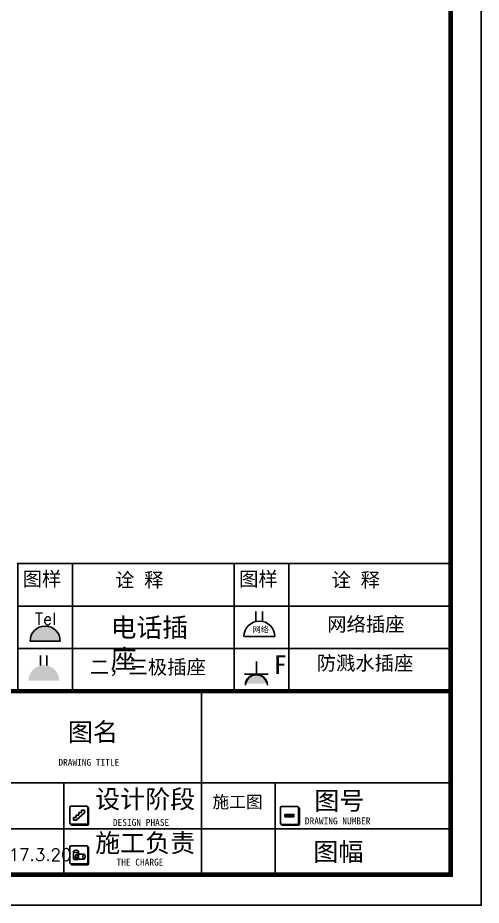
# Model space of a CAD drawing. Header units: millimetres. Extents: x 333665 to 510740, y -473522 to -395501.
# Drawn here: x 484548 to 488472, y -410869 to -403362 of the extents above; entities that cross this region are included whole.
import ezdxf

# ---------------------------------------------------------------- set-up
doc = ezdxf.new("R2010")
doc.units = ezdxf.units.MM
doc.linetypes.add('ACAD_ISO03W100', pattern=[30, 12, -18])
for name, color, linetype in [('0-01图框模板说明', 2, 'Continuous'), ('0-02图框细线', 136, 'Continuous'), ('DIM', 4, 'Continuous'), ('中粗', 143, 'Continuous')]:
    doc.layers.add(name, color=color, linetype=linetype)
doc.styles.get("Standard").update_dxf_attribs({"font": 'txt', "bigfont": 'gbcbig.shx'})
doc.styles.add('宋', font='')
doc.styles.add('宋体', font='')
doc.styles.get('宋').set_extended_font_data('NSimSun')
doc.styles.get('宋体').set_extended_font_data('NSimSun')

# ---------------------------------------------------------------- blocks, each defined once
blk = doc.blocks.new('sd')
blk.add_hatch(color=5).paths.add_polyline_path([(147859.1891458611, -28007.03742452055, 1), (147603.2640025387, -28007.03742452055)])
at = {"color": 5}
blk.add_text('Tel', height=100, dxfattribs=at).set_placement((147644.6367236913, -27867.53294371263))
blk = doc.blocks.new('TGBT')
at = {"color": 5}
blk.add_line((126032.2365369724, -20922.76812364254), (125776.3113936509, -20922.76812364254), dxfattribs=at)
blk.add_arc((125904.2739653119, -20922.76812364254), 127.9625716612208, 0, 180, dxfattribs=at)
blk.add_blockref('sd', (-21826.95260888781, 7084.269300878055))
blk = doc.blocks.new('TGB')
blk.add_hatch(color=5).paths.add_polyline_path([(125763.3697185002, -21256.56192423682), (126024.115038519, -21256.56192423682, 1)])
at = {"color": 5}
for p, q in [((125864.7747794657, -21129.44816147489), (125864.7747794699, -21044.83285749726)), ((125919.6402655321, -21128.78739654971), (125919.6402655339, -21044.83285749959))]:
    blk.add_line(p, q, dxfattribs=at)
blk = doc.blocks.new('NTBT')
at = {"color": 5}
for p, q in [((127688.4449898901, -20756.08268023654), (127688.4449898938, -20671.46737625845)), ((127743.310475955, -20755.42191531113), (127743.3104759587, -20671.46737626101)), ((127847.785248942, -20883.19644299847), (127590.9948928722, -20883.19644299847))]:
    blk.add_line(p, q, dxfattribs=at)
blk.add_arc((127717.4125889337, -20883.19644299847), 130.3726600093093, 0, 180, dxfattribs=at)
at = {"color": 5, "insert": (127659.5195702391, -20797.77865443145), "char_height": 50, "width": 210.8213867695186, "attachment_point": 1, "style": '宋'}
blk.add_mtext('网络', dxfattribs=at)
blk = doc.blocks.new('5Y65UY 76U')
h = blk.add_hatch(color=5)
edge = h.paths.add_edge_path()
edge.add_arc((2480520.790132919, -276271.8239765056), 84.7, 359.9999999999949, 539.9999999999949)
edge.add_arc((2480520.790132919, -276277.4959650567), 84.88970169652652, 3.8311278303772838, 176.1688721696079, ccw=False)
edge = h.paths.add_edge_path(flags=16)
edge.add_arc((2480520.790132919, -276271.8239765056), 84.7, 359.9999999999949, 539.9999999999949)
edge.add_arc((2480520.790132919, -276277.4959650567), 84.88970169652652, 3.8311278303772838, 176.1688721696079, ccw=False)
edge = h.paths.add_edge_path(flags=0)
edge.add_arc((2480520.790132919, -276271.8239765056), 84.7, 359.9999999999949, 539.9999999999949)
edge.add_arc((2480520.790132919, -276277.4959650567), 84.88970169652652, 3.8311278303772838, 176.1688721696079, ccw=False)
edge = h.paths.add_edge_path(flags=0)
edge.add_arc((2480520.790132919, -276271.8239765056), 84.7, 359.9999999999949, 539.9999999999949)
edge.add_arc((2480520.790132919, -276277.4959650567), 84.88970169652652, 3.8311278303772838, 176.1688721696079, ccw=False)
edge = h.paths.add_edge_path(flags=0)
edge.add_arc((2480520.790132919, -276271.8239765056), 84.7, 359.9999999999949, 539.9999999999949)
edge.add_arc((2480520.790132919, -276277.4959650567), 84.88970169652652, 3.8311278303772838, 176.1688721696079, ccw=False)
edge = h.paths.add_edge_path(flags=0)
edge.add_arc((2480520.790132919, -276271.8239765056), 84.7, 359.9999999999949, 539.9999999999949)
edge.add_arc((2480520.790132919, -276277.4959650567), 84.88970169652652, 3.8311278303772838, 176.1688721696079, ccw=False)
edge = h.paths.add_edge_path(flags=0)
edge.add_arc((2480520.790132919, -276271.8239765056), 84.7, 359.9999999999949, 539.9999999999949)
edge.add_arc((2480520.790132919, -276277.4959650567), 84.88970169652652, 3.8311278303772838, 176.1688721696079, ccw=False)
edge = h.paths.add_edge_path(flags=0)
edge.add_arc((2480520.790132919, -276271.8239765056), 84.7, 359.9999999999949, 539.9999999999949)
edge.add_arc((2480520.790132919, -276277.4959650567), 84.88970169652652, 3.8311278303772838, 176.1688721696079, ccw=False)
edge = h.paths.add_edge_path(flags=0)
edge.add_arc((2480520.790132919, -276271.8239765056), 84.7, 359.9999999999949, 539.9999999999949)
edge.add_arc((2480520.790132919, -276277.4959650567), 84.88970169652652, 3.8311278303772838, 176.1688721696079, ccw=False)
edge = h.paths.add_edge_path(flags=0)
edge.add_arc((2480520.790132919, -276271.8239765056), 84.7, 359.9999999999949, 539.9999999999949)
edge.add_arc((2480520.790132919, -276277.4959650567), 84.88970169652652, 3.8311278303772838, 176.1688721696079, ccw=False)
edge = h.paths.add_edge_path(flags=0)
edge.add_arc((2480520.790132919, -276271.8239765056), 84.7, 359.9999999999949, 539.9999999999949)
edge.add_arc((2480520.790132919, -276277.4959650567), 84.88970169652652, 3.8311278303772838, 176.1688721696079, ccw=False)
edge = h.paths.add_edge_path(flags=0)
edge.add_arc((2480520.790132919, -276271.8239765056), 84.7, 359.9999999999949, 539.9999999999949)
edge.add_arc((2480520.790132919, -276277.4959650567), 84.88970169652652, 3.8311278303772838, 176.1688721696079, ccw=False)
edge = h.paths.add_edge_path(flags=0)
edge.add_arc((2480520.790132919, -276271.8239765056), 84.7, 359.9999999999949, 539.9999999999949)
edge.add_arc((2480520.790132919, -276277.4959650567), 84.88970169652652, 3.8311278303772838, 176.1688721696079, ccw=False)
edge = h.paths.add_edge_path(flags=0)
edge.add_arc((2480520.790132919, -276271.8239765056), 84.7, 359.9999999999949, 539.9999999999949)
edge.add_arc((2480520.790132919, -276277.4959650567), 84.88970169652652, 3.8311278303772838, 176.1688721696079, ccw=False)
edge = h.paths.add_edge_path(flags=0)
edge.add_arc((2480520.790132919, -276271.8239765056), 84.7, 359.9999999999949, 539.9999999999949)
edge.add_arc((2480520.790132919, -276277.4959650567), 84.88970169652652, 3.8311278303772838, 176.1688721696079, ccw=False)
edge = h.paths.add_edge_path(flags=0)
edge.add_arc((2480520.790132919, -276271.8239765056), 84.7, 359.9999999999949, 539.9999999999949)
edge.add_arc((2480520.790132919, -276277.4959650567), 84.88970169652652, 3.8311278303772838, 176.1688721696079, ccw=False)
edge = h.paths.add_edge_path(flags=0)
edge.add_arc((2480520.790132919, -276271.8239765056), 84.7, 359.9999999999949, 539.9999999999949)
edge.add_arc((2480520.790132919, -276277.4959650567), 84.88970169652652, 3.8311278303772838, 176.1688721696079, ccw=False)
edge = h.paths.add_edge_path(flags=0)
edge.add_arc((2480520.790132919, -276271.8239765056), 84.7, 359.9999999999949, 539.9999999999949)
edge.add_arc((2480520.790132919, -276277.4959650567), 84.88970169652652, 3.8311278303772838, 176.1688721696079, ccw=False)
edge = h.paths.add_edge_path(flags=0)
edge.add_arc((2480520.790132919, -276271.8239765056), 84.7, 359.9999999999949, 539.9999999999949)
edge.add_arc((2480520.790132919, -276277.4959650567), 84.88970169652652, 3.8311278303772838, 176.1688721696079, ccw=False)
edge = h.paths.add_edge_path(flags=0)
edge.add_arc((2480520.790132919, -276271.8239765056), 84.7, 359.9999999999949, 539.9999999999949)
edge.add_arc((2480520.790132919, -276277.4959650567), 84.88970169652652, 3.8311278303772838, 176.1688721696079, ccw=False)
edge = h.paths.add_edge_path(flags=0)
edge.add_arc((2480520.790132919, -276271.8239765056), 84.7, 359.9999999999949, 539.9999999999949)
edge.add_arc((2480520.790132919, -276277.4959650567), 84.88970169652652, 3.8311278303772838, 176.1688721696079, ccw=False)
edge = h.paths.add_edge_path(flags=0)
edge.add_arc((2480520.790132919, -276271.8239765056), 84.7, 359.9999999999949, 539.9999999999949)
edge.add_arc((2480520.790132919, -276277.4959650567), 84.88970169652652, 3.8311278303772838, 176.1688721696079, ccw=False)
edge = h.paths.add_edge_path(flags=0)
edge.add_arc((2480520.790132919, -276271.8239765056), 84.7, 359.9999999999949, 539.9999999999949)
edge.add_arc((2480520.790132919, -276277.4959650567), 84.88970169652652, 3.8311278303772838, 176.1688721696079, ccw=False)
edge = h.paths.add_edge_path(flags=0)
edge.add_arc((2480520.790132919, -276271.8239765056), 84.7, 359.9999999999949, 539.9999999999949)
edge.add_arc((2480520.790132919, -276277.4959650567), 84.88970169652652, 3.8311278303772838, 176.1688721696079, ccw=False)
edge = h.paths.add_edge_path(flags=0)
edge.add_arc((2480520.790132919, -276271.8239765056), 84.7, 359.9999999999949, 539.9999999999949)
edge.add_arc((2480520.790132919, -276277.4959650567), 84.88970169652652, 3.8311278303772838, 176.1688721696079, ccw=False)
edge = h.paths.add_edge_path(flags=0)
edge.add_arc((2480520.790132919, -276271.8239765056), 84.7, 359.9999999999949, 539.9999999999949)
edge.add_arc((2480520.790132919, -276277.4959650567), 84.88970169652652, 3.8311278303772838, 176.1688721696079, ccw=False)
edge = h.paths.add_edge_path(flags=0)
edge.add_arc((2480520.790132919, -276271.8239765056), 84.7, 359.9999999999949, 539.9999999999949)
edge.add_arc((2480520.790132919, -276277.4959650567), 84.88970169652652, 3.8311278303772838, 176.1688721696079, ccw=False)
edge = h.paths.add_edge_path(flags=0)
edge.add_arc((2480520.790132919, -276271.8239765056), 84.7, 359.9999999999949, 539.9999999999949)
edge.add_arc((2480520.790132919, -276277.4959650567), 84.88970169652652, 3.8311278303772838, 176.1688721696079, ccw=False)
edge = h.paths.add_edge_path(flags=0)
edge.add_arc((2480520.790132919, -276271.8239765056), 84.7, 359.9999999999949, 539.9999999999949)
edge.add_arc((2480520.790132919, -276277.4959650567), 84.88970169652652, 3.8311278303772838, 176.1688721696079, ccw=False)
edge = h.paths.add_edge_path(flags=0)
edge.add_arc((2480520.790132919, -276271.8239765056), 84.7, 359.9999999999949, 539.9999999999949)
edge.add_arc((2480520.790132919, -276277.4959650567), 84.88970169652652, 3.8311278303772838, 176.1688721696079, ccw=False)
edge = h.paths.add_edge_path(flags=0)
edge.add_arc((2480520.790132919, -276271.8239765056), 84.7, 359.9999999999949, 539.9999999999949)
edge.add_arc((2480520.790132919, -276277.4959650567), 84.88970169652652, 3.8311278303772838, 176.1688721696079, ccw=False)
edge = h.paths.add_edge_path(flags=0)
edge.add_arc((2480520.790132919, -276271.8239765056), 84.7, 359.9999999999949, 539.9999999999949)
edge.add_arc((2480520.790132919, -276277.4959650567), 84.88970169652652, 3.8311278303772838, 176.1688721696079, ccw=False)
edge = h.paths.add_edge_path(flags=0)
edge.add_arc((2480520.790132919, -276271.8239765056), 84.7, 359.9999999999949, 539.9999999999949)
edge.add_arc((2480520.790132919, -276277.4959650567), 84.88970169652652, 3.8311278303772838, 176.1688721696079, ccw=False)
edge = h.paths.add_edge_path(flags=0)
edge.add_arc((2480520.790132919, -276271.8239765056), 84.7, 359.9999999999949, 539.9999999999949)
edge.add_arc((2480520.790132919, -276277.4959650567), 84.88970169652652, 3.8311278303772838, 176.1688721696079, ccw=False)
edge = h.paths.add_edge_path(flags=0)
edge.add_arc((2480520.790132919, -276271.8239765056), 84.7, 359.9999999999949, 539.9999999999949)
edge.add_arc((2480520.790132919, -276277.4959650567), 84.88970169652652, 3.8311278303772838, 176.1688721696079, ccw=False)
edge = h.paths.add_edge_path(flags=0)
edge.add_arc((2480520.790132919, -276271.8239765056), 84.7, 359.9999999999949, 539.9999999999949)
edge.add_arc((2480520.790132919, -276277.4959650567), 84.88970169652652, 3.8311278303772838, 176.1688721696079, ccw=False)
edge = h.paths.add_edge_path(flags=0)
edge.add_arc((2480520.790132919, -276271.8239765056), 84.7, 359.9999999999949, 539.9999999999949)
edge.add_arc((2480520.790132919, -276277.4959650567), 84.88970169652652, 3.8311278303772838, 176.1688721696079, ccw=False)
edge = h.paths.add_edge_path(flags=0)
edge.add_arc((2480520.790132919, -276271.8239765056), 84.7, 359.9999999999949, 539.9999999999949)
edge.add_arc((2480520.790132919, -276277.4959650567), 84.88970169652652, 3.8311278303772838, 176.1688721696079, ccw=False)
edge = h.paths.add_edge_path(flags=0)
edge.add_line((2480604.733867779, -276260.5306431723), (2480436.84639806, -276260.5306431723))
edge.add_line((2480603.967289083, -276260.5306431723), (2480437.612976756, -276260.5306431723))
h = blk.add_hatch(color=5)
edge = h.paths.add_edge_path()
edge.add_arc((2480520.790132919, -276271.8239765056), 84.7, 359.9999999999949, 539.9999999999949)
edge.add_arc((2480520.790132919, -276277.4959650567), 84.88970169652652, 3.8311278303772838, 176.1688721696079, ccw=False)
edge = h.paths.add_edge_path(flags=16)
edge.add_arc((2480520.790132919, -276271.8239765056), 84.7, 359.9999999999949, 539.9999999999949)
edge.add_arc((2480520.790132919, -276277.4959650567), 84.88970169652652, 3.8311278303772838, 176.1688721696079, ccw=False)
edge = h.paths.add_edge_path(flags=0)
edge.add_arc((2480520.790132919, -276271.8239765056), 84.7, 359.9999999999949, 539.9999999999949)
edge.add_arc((2480520.790132919, -276277.4959650567), 84.88970169652652, 3.8311278303772838, 176.1688721696079, ccw=False)
edge = h.paths.add_edge_path(flags=0)
edge.add_arc((2480520.790132919, -276271.8239765056), 84.7, 359.9999999999949, 539.9999999999949)
edge.add_arc((2480520.790132919, -276277.4959650567), 84.88970169652652, 3.8311278303772838, 176.1688721696079, ccw=False)
edge = h.paths.add_edge_path(flags=0)
edge.add_arc((2480520.790132919, -276271.8239765056), 84.7, 359.9999999999949, 539.9999999999949)
edge.add_arc((2480520.790132919, -276277.4959650567), 84.88970169652652, 3.8311278303772838, 176.1688721696079, ccw=False)
edge = h.paths.add_edge_path(flags=0)
edge.add_arc((2480520.790132919, -276271.8239765056), 84.7, 359.9999999999949, 539.9999999999949)
edge.add_arc((2480520.790132919, -276277.4959650567), 84.88970169652652, 3.8311278303772838, 176.1688721696079, ccw=False)
edge = h.paths.add_edge_path(flags=0)
edge.add_arc((2480520.790132919, -276271.8239765056), 84.7, 359.9999999999949, 539.9999999999949)
edge.add_arc((2480520.790132919, -276277.4959650567), 84.88970169652652, 3.8311278303772838, 176.1688721696079, ccw=False)
edge = h.paths.add_edge_path(flags=0)
edge.add_arc((2480520.790132919, -276271.8239765056), 84.7, 359.9999999999949, 539.9999999999949)
edge.add_arc((2480520.790132919, -276277.4959650567), 84.88970169652652, 3.8311278303772838, 176.1688721696079, ccw=False)
edge = h.paths.add_edge_path(flags=0)
edge.add_arc((2480520.790132919, -276271.8239765056), 84.7, 359.9999999999949, 539.9999999999949)
edge.add_arc((2480520.790132919, -276277.4959650567), 84.88970169652652, 3.8311278303772838, 176.1688721696079, ccw=False)
edge = h.paths.add_edge_path(flags=0)
edge.add_arc((2480520.790132919, -276271.8239765056), 84.7, 359.9999999999949, 539.9999999999949)
edge.add_arc((2480520.790132919, -276277.4959650567), 84.88970169652652, 3.8311278303772838, 176.1688721696079, ccw=False)
edge = h.paths.add_edge_path(flags=0)
edge.add_arc((2480520.790132919, -276271.8239765056), 84.7, 359.9999999999949, 539.9999999999949)
edge.add_arc((2480520.790132919, -276277.4959650567), 84.88970169652652, 3.8311278303772838, 176.1688721696079, ccw=False)
edge = h.paths.add_edge_path(flags=0)
edge.add_arc((2480520.790132919, -276271.8239765056), 84.7, 359.9999999999949, 539.9999999999949)
edge.add_arc((2480520.790132919, -276277.4959650567), 84.88970169652652, 3.8311278303772838, 176.1688721696079, ccw=False)
edge = h.paths.add_edge_path(flags=0)
edge.add_arc((2480520.790132919, -276271.8239765056), 84.7, 359.9999999999949, 539.9999999999949)
edge.add_arc((2480520.790132919, -276277.4959650567), 84.88970169652652, 3.8311278303772838, 176.1688721696079, ccw=False)
edge = h.paths.add_edge_path(flags=0)
edge.add_arc((2480520.790132919, -276271.8239765056), 84.7, 359.9999999999949, 539.9999999999949)
edge.add_arc((2480520.790132919, -276277.4959650567), 84.88970169652652, 3.8311278303772838, 176.1688721696079, ccw=False)
edge = h.paths.add_edge_path(flags=0)
edge.add_arc((2480520.790132919, -276271.8239765056), 84.7, 359.9999999999949, 539.9999999999949)
edge.add_arc((2480520.790132919, -276277.4959650567), 84.88970169652652, 3.8311278303772838, 176.1688721696079, ccw=False)
edge = h.paths.add_edge_path(flags=0)
edge.add_arc((2480520.790132919, -276271.8239765056), 84.7, 359.9999999999949, 539.9999999999949)
edge.add_arc((2480520.790132919, -276277.4959650567), 84.88970169652652, 3.8311278303772838, 176.1688721696079, ccw=False)
edge = h.paths.add_edge_path(flags=0)
edge.add_arc((2480520.790132919, -276271.8239765056), 84.7, 359.9999999999949, 539.9999999999949)
edge.add_arc((2480520.790132919, -276277.4959650567), 84.88970169652652, 3.8311278303772838, 176.1688721696079, ccw=False)
edge = h.paths.add_edge_path(flags=0)
edge.add_arc((2480520.790132919, -276271.8239765056), 84.7, 359.9999999999949, 539.9999999999949)
edge.add_arc((2480520.790132919, -276277.4959650567), 84.88970169652652, 3.8311278303772838, 176.1688721696079, ccw=False)
edge = h.paths.add_edge_path(flags=0)
edge.add_arc((2480520.790132919, -276271.8239765056), 84.7, 359.9999999999949, 539.9999999999949)
edge.add_arc((2480520.790132919, -276277.4959650567), 84.88970169652652, 3.8311278303772838, 176.1688721696079, ccw=False)
edge = h.paths.add_edge_path(flags=0)
edge.add_arc((2480520.790132919, -276271.8239765056), 84.7, 359.9999999999949, 539.9999999999949)
edge.add_arc((2480520.790132919, -276277.4959650567), 84.88970169652652, 3.8311278303772838, 176.1688721696079, ccw=False)
edge = h.paths.add_edge_path(flags=0)
edge.add_arc((2480520.790132919, -276271.8239765056), 84.7, 359.9999999999949, 539.9999999999949)
edge.add_arc((2480520.790132919, -276277.4959650567), 84.88970169652652, 3.8311278303772838, 176.1688721696079, ccw=False)
edge = h.paths.add_edge_path(flags=0)
edge.add_arc((2480520.790132919, -276271.8239765056), 84.7, 359.9999999999949, 539.9999999999949)
edge.add_arc((2480520.790132919, -276277.4959650567), 84.88970169652652, 3.8311278303772838, 176.1688721696079, ccw=False)
edge = h.paths.add_edge_path(flags=0)
edge.add_arc((2480520.790132919, -276271.8239765056), 84.7, 359.9999999999949, 539.9999999999949)
edge.add_arc((2480520.790132919, -276277.4959650567), 84.88970169652652, 3.8311278303772838, 176.1688721696079, ccw=False)
edge = h.paths.add_edge_path(flags=0)
edge.add_arc((2480520.790132919, -276271.8239765056), 84.7, 359.9999999999949, 539.9999999999949)
edge.add_arc((2480520.790132919, -276277.4959650567), 84.88970169652652, 3.8311278303772838, 176.1688721696079, ccw=False)
edge = h.paths.add_edge_path(flags=0)
edge.add_arc((2480520.790132919, -276271.8239765056), 84.7, 359.9999999999949, 539.9999999999949)
edge.add_arc((2480520.790132919, -276277.4959650567), 84.88970169652652, 3.8311278303772838, 176.1688721696079, ccw=False)
edge = h.paths.add_edge_path(flags=0)
edge.add_arc((2480520.790132919, -276271.8239765056), 84.7, 359.9999999999949, 539.9999999999949)
edge.add_arc((2480520.790132919, -276277.4959650567), 84.88970169652652, 3.8311278303772838, 176.1688721696079, ccw=False)
edge = h.paths.add_edge_path(flags=0)
edge.add_arc((2480520.790132919, -276271.8239765056), 84.7, 359.9999999999949, 539.9999999999949)
edge.add_arc((2480520.790132919, -276277.4959650567), 84.88970169652652, 3.8311278303772838, 176.1688721696079, ccw=False)
edge = h.paths.add_edge_path(flags=0)
edge.add_arc((2480520.790132919, -276271.8239765056), 84.7, 359.9999999999949, 539.9999999999949)
edge.add_arc((2480520.790132919, -276277.4959650567), 84.88970169652652, 3.8311278303772838, 176.1688721696079, ccw=False)
edge = h.paths.add_edge_path(flags=0)
edge.add_arc((2480520.790132919, -276271.8239765056), 84.7, 359.9999999999949, 539.9999999999949)
edge.add_arc((2480520.790132919, -276277.4959650567), 84.88970169652652, 3.8311278303772838, 176.1688721696079, ccw=False)
edge = h.paths.add_edge_path(flags=0)
edge.add_arc((2480520.790132919, -276271.8239765056), 84.7, 359.9999999999949, 539.9999999999949)
edge.add_arc((2480520.790132919, -276277.4959650567), 84.88970169652652, 3.8311278303772838, 176.1688721696079, ccw=False)
edge = h.paths.add_edge_path(flags=0)
edge.add_arc((2480520.790132919, -276271.8239765056), 84.7, 359.9999999999949, 539.9999999999949)
edge.add_arc((2480520.790132919, -276277.4959650567), 84.88970169652652, 3.8311278303772838, 176.1688721696079, ccw=False)
edge = h.paths.add_edge_path(flags=0)
edge.add_arc((2480520.790132919, -276271.8239765056), 84.7, 359.9999999999949, 539.9999999999949)
edge.add_arc((2480520.790132919, -276277.4959650567), 84.88970169652652, 3.8311278303772838, 176.1688721696079, ccw=False)
edge = h.paths.add_edge_path(flags=0)
edge.add_arc((2480520.790132919, -276271.8239765056), 84.7, 359.9999999999949, 539.9999999999949)
edge.add_arc((2480520.790132919, -276277.4959650567), 84.88970169652652, 3.8311278303772838, 176.1688721696079, ccw=False)
edge = h.paths.add_edge_path(flags=0)
edge.add_arc((2480520.790132919, -276271.8239765056), 84.7, 359.9999999999949, 539.9999999999949)
edge.add_arc((2480520.790132919, -276277.4959650567), 84.88970169652652, 3.8311278303772838, 176.1688721696079, ccw=False)
edge = h.paths.add_edge_path(flags=0)
edge.add_arc((2480520.790132919, -276271.8239765056), 84.7, 359.9999999999949, 539.9999999999949)
edge.add_arc((2480520.790132919, -276277.4959650567), 84.88970169652652, 3.8311278303772838, 176.1688721696079, ccw=False)
edge = h.paths.add_edge_path(flags=0)
edge.add_arc((2480520.790132919, -276271.8239765056), 84.7, 359.9999999999949, 539.9999999999949)
edge.add_arc((2480520.790132919, -276277.4959650567), 84.88970169652652, 3.8311278303772838, 176.1688721696079, ccw=False)
edge = h.paths.add_edge_path(flags=0)
edge.add_arc((2480520.790132919, -276271.8239765056), 84.7, 359.9999999999949, 539.9999999999949)
edge.add_arc((2480520.790132919, -276277.4959650567), 84.88970169652652, 3.8311278303772838, 176.1688721696079, ccw=False)
edge = h.paths.add_edge_path(flags=0)
edge.add_arc((2480520.790132919, -276271.8239765056), 84.7, 359.9999999999949, 539.9999999999949)
edge.add_arc((2480520.790132919, -276277.4959650567), 84.88970169652652, 3.8311278303772838, 176.1688721696079, ccw=False)
edge = h.paths.add_edge_path(flags=0)
edge.add_line((2480604.733867779, -276260.5306431723), (2480436.84639806, -276260.5306431723))
edge.add_line((2480603.967289083, -276260.5306431723), (2480437.612976756, -276260.5306431723))
blk.add_hatch(color=5).paths.add_polyline_path([(2480603.967289083, -276260.5306431723, 0.8166230121941177), (2480437.612976756, -276260.5306431723)])
at = {"color": 5}
for p, q in [((2480520.790132919, -276091.1306431723), (2480520.790132919, -276187.1239765056)), ((2480520.790132919, -276187.1239765056), (2480520.790132919, -276091.1306431723)), ((2480611.136799586, -276187.1239765056), (2480430.443466253, -276187.1239765056)), ((2480611.136799586, -276187.1239765056), (2480430.443466253, -276187.1239765056))]:
    blk.add_line(p, q, dxfattribs=at)
for centre, radius, start, end in [((2480520.790132919, -276271.8239765056), 84.7, 0, 180), ((2480520.790132919, -276277.4959650567), 84.88970169652652, 3.831127830749439, 176.1688721692505)]:
    blk.add_arc(centre, radius, start, end, dxfattribs=at)
at = {"color": 5, "style": '宋体'}
blk.add_text('F', height=145.2, dxfattribs=at).set_placement((2480655.533836051, -276187.1239765056))
blk = doc.blocks.new('NB')
at = {"layer": 'DIM', "color": 8, "xscale": 1.100000000093132, "yscale": 1.099999999860301, "zscale": 1.1}
blk.add_blockref('5Y65UY 76U', (-2600880.632484733, 282604.5370440965), dxfattribs=at)

msp = doc.modelspace()

# ---------------------------------------------------------------- hatches: boundary and pattern name
at = {"layer": '0-01图框模板说明'}
for points in [[(485141.2042200405, -410174.1911313864, -0.4142135623729048), (485131.0228187785, -410184.3725326485), (484998.6646023829, -410184.3725326485, -0.0712720147050972), (484995.8058675744, -410183.9629565458, 0.348143403074921), (485005.7174894779, -410191.8161218048), (485138.0757058736, -410191.8161218041, 0.4142135623729048), (485148.2571071341, -410181.6347205436), (485148.2571071341, -410049.2765041476, 0.3331076000278117), (485140.9344406821, -410039.5046789891, -0.0577432520948193), (485141.2042200405, -410041.8329149912)], [(486926.3949434288, -410175.6724190258, -0.4142135623729047), (486916.2135421683, -410185.8538202867), (486783.8553257711, -410185.8538202867, -0.0712720146945041), (486780.9965909627, -410185.4442441843, 0.3481434030823193), (486790.9082128678, -410193.297409443), (486923.2664292619, -410193.297409443, 0.4142135623720681), (486933.4478305239, -410183.1160081821), (486933.4478305239, -410050.7577917861, 0.3331076000296653), (486926.1251640719, -410040.9859666268, -0.0577432520992043), (486926.3949434288, -410043.3142026294)], [(486810.1701960443, -410101.447316645), (486886.7244540625, -410101.447316645), (486886.7244540625, -410120.1331618596), (486810.1701960443, -410120.1331618596)], [(485141.2042200405, -410509.1553654746, -0.4142135623729048), (485131.0228187785, -410519.3367667366), (484998.6646023829, -410519.3367667366, -0.0712720147050972), (484995.8058675744, -410518.9271906339, 0.348143403074921), (485005.7174894779, -410526.780355893), (485138.0757058736, -410526.780355893, 0.4142135623729048), (485148.2571071341, -410516.5989546321), (485148.2571071341, -410384.2407382357, 0.3331076000278117), (485140.9344406821, -410374.4689130771, -0.0577432520948193), (485141.2042200405, -410376.7971490793)]]:
    msp.add_hatch(color=8, dxfattribs=at).paths.add_polyline_path(points)

# ---------------------------------------------------------------- linework, layer by layer
at = {"color": 5}
for p, q in [((486380.8911732103, -407978.3710927682), (488213.3499644918, -407978.3710927682)), ((484548.4323819287, -408338.3710927682), (486380.8911732103, -408338.3710927682)), ((486380.8911732103, -408338.3710927682), (488213.3499644918, -408338.3710927682)), ((484548.4323819287, -408698.3710927682), (486380.8911732103, -408698.3710927682)), ((486380.8911732103, -408698.3710927682), (488213.3499644918, -408698.3710927682)), ((484548.4323819287, -409058.3710927682), (482715.9734903456, -409058.3710927682))]:
    msp.add_line(p, q, dxfattribs=at)
for points in [[(486380.8911732103, -407978.3710927682), (484548.4323819287, -407978.3710927682), (484548.4323819287, -409058.3710927682), (486380.8911732103, -409058.3710927682)], [(485010.9803721866, -407978.3710927682), (485010.9803721866, -407978.3710927682), (485010.9803721866, -409058.3710927682), (485010.9803721866, -409058.3710927682)], [(488213.3499644918, -407978.3710927682), (486380.8911732103, -407978.3710927682), (486380.8911732103, -409058.3710927682), (488213.3499644918, -409058.3710927682)], [(486843.4391634672, -407978.3710927682), (486843.4391634672, -407978.3710927682), (486843.4391634672, -409058.3710927682), (486843.4391634672, -409058.3710927682)]]:
    msp.add_lwpolyline(points, close=True, dxfattribs=at)
at = {"layer": '0-01图框模板说明', "color": 8}
for p, q in [((485043.1763193254, -410106.8752745495), (485066.2570347737, -410106.8752745495)), ((485043.1763193254, -410106.8752745495), (485043.1763193254, -410128.365858532)), ((485112.4184656672, -410089.0537827915), (485044.0331784429, -410149.8564425149)), ((485066.2570347737, -410085.3846905667), (485066.2570347737, -410106.8752745495)), ((485066.2570347737, -410085.3846905667), (485089.3377502189, -410085.3846905667)), ((485089.3377502189, -410065.4044384843), (485112.4184656672, -410065.4044384843)), ((485089.3377502189, -410065.4044384843), (485089.3377502189, -410085.3846905667)), ((485112.4184656672, -410065.4044384843), (485112.4184656672, -410089.0537827915)), ((485020.0956038771, -410128.365858532), (485020.0956038771, -410149.8564425149)), ((485020.0956038771, -410128.365858532), (485043.1763193254, -410128.365858532)), ((485020.0956038771, -410149.8564425149), (485044.0331784429, -410149.8564425149)), ((485020.7656311966, -410412.6460913382), (485020.7656311966, -410475.2416474893)), ((485108.6349226189, -410437.6211667692), (485046.0393664679, -410437.6211667692)), ((485108.6349226189, -410479.1320547054), (485046.0393664679, -410479.1320547054)), ((485062.2765191327, -410412.6460913382), (485062.2765191327, -410475.2416474893))]:
    msp.add_line(p, q, dxfattribs=at)
at = {"layer": '0-01图框模板说明', "color": 2, "const_width": 37.47902222375851}
msp.add_lwpolyline([(488213.3499644918, -395760.1630927649), (488213.3499644918, -410610.6910927686), (466998.3099644865, -410610.6910927686), (466998.3099644865, -395760.1630927649)], close=True, dxfattribs=at)
msp.add_lwpolyline([(488213.3499644918, -409058.3710927682), (466995.3809900107, -409058.3710927682)], dxfattribs=at)
at = {"layer": '0-01图框模板说明', "color": 8}
for points in [[(484998.6646023829, -410184.3725326485), (485131.0228187785, -410184.3725326485, 0.4142135623729047), (485141.2042200405, -410174.1911313873), (485141.2042200405, -410041.8329149912, 0.4142135623730951), (485131.0228187785, -410031.65151373), (484998.6646023829, -410031.65151373, 0.414213562373095), (484988.4832011224, -410041.8329149912), (484988.4832011224, -410174.1911313873, 0.4142135623730951)], [(486783.8553257727, -410185.8538202867), (486916.2135421683, -410185.8538202867, 0.4142135623729047), (486926.3949434288, -410175.6724190258), (486926.3949434288, -410043.3142026294, 0.4142135623730951), (486916.2135421683, -410033.1328013685), (486783.8553257727, -410033.1328013685, 0.4142135623730951), (486773.6739245122, -410043.3142026294), (486773.6739245122, -410175.6724190258, 0.4142135623730951)], [(484998.6646023829, -410519.3367667366), (485131.0228187785, -410519.3367667366, 0.4142135623729047), (485141.2042200405, -410509.1553654753), (485141.2042200405, -410376.7971490793, 0.4142135623730951), (485131.0228187785, -410366.6157478184), (484998.6646023829, -410366.6157478184, 0.414213562373095), (484988.4832011224, -410376.7971490793), (484988.4832011224, -410509.1553654753, 0.4142135623730951)]]:
    msp.add_lwpolyline(points, format="xyb", close=True, dxfattribs=at)
for points in [[(484995.805867164, -410183.9629548018, 0.3481434524035563), (485005.7174894779, -410191.8161218048), (485138.0757058736, -410191.8161218048, 0.4142135623729047), (485148.2571071341, -410181.6347205436), (485148.2571071341, -410049.2765041476, 0.3331075428997753), (485140.9344426921, -410039.5046795767)], [(486780.9965905539, -410185.4442424395, 0.3481434524035562), (486790.9082128678, -410193.297409443), (486923.2664292619, -410193.297409443, 0.4142135623729047), (486933.4478305239, -410183.1160081821), (486933.4478305239, -410050.7577917861, 0.3331075428997753), (486926.125166082, -410040.9859672149)], [(484995.805867164, -410518.9271888903, 0.3481434524035563), (485005.7174894779, -410526.780355893), (485138.0757058736, -410526.780355893, 0.4142135623729047), (485148.2571071341, -410516.5989546321), (485148.2571071341, -410384.2407382357, 0.3331075428997753), (485140.9344426921, -410374.4689136649)]]:
    msp.add_lwpolyline(points, format="xyb", dxfattribs=at)
msp.add_lwpolyline([(486810.1701960443, -410101.447316645), (486886.7244540625, -410101.447316645), (486886.7244540625, -410120.1331618596), (486810.1701960443, -410120.1331618596)], close=True, dxfattribs=at)
for centre, major_axis in [((485041.5210751646, -410412.6460913382), (-20.75544396801174, 0)), ((485041.5210751646, -410475.2416474893), (-20.75544396801174, 0)), ((485046.0393664679, -410458.3766107377), (5.174400000001305e-15, 20.75544396801174)), ((485108.6349226189, -410458.3766107377), (5.174400000001305e-15, 20.75544396801174))]:
    msp.add_ellipse(centre, major_axis=major_axis, ratio=0.4541959522378193, dxfattribs=at)
at = {"layer": '0-02图框细线'}
for p, q in [((486102.8974995362, -409834.5310927684), (486102.8974995362, -409058.3710927682)), ((471979.386709026, -409834.5310927684), (488213.3499644918, -409834.5310927684)), ((484937.3774540841, -410610.6910927686), (484937.3774540841, -409834.5310927684)), ((486102.8974995362, -410610.6910927686), (486102.8974995362, -409834.5310927684)), ((486727.6513939431, -410610.6910927686), (486727.6513939431, -409834.5310927684)), ((488213.3499644918, -410222.6110927685), (480365.3438123963, -410222.6110927685))]:
    msp.add_line(p, q, dxfattribs=at)
msp.add_lwpolyline([(488472.0699644919, -395501.4430927648), (488472.0699644919, -410869.4110927687), (466739.5899644864, -410869.4110927687), (466739.5899644864, -395501.4430927648)], close=True, dxfattribs=at)

# ---------------------------------------------------------------- block references
at = {"color": 5, "linetype": 'ACAD_ISO03W100'}
for name in ['NTBT', 'TGBT', 'TGB', 'NB']:
    msp.add_blockref(name, (358876.2029497816, -387713.1862245014), dxfattribs=at)

# ---------------------------------------------------------------- texts
at = {"color": 0, "char_height": 150, "attachment_point": 1}
for s, insert, width in [('{\\fNSimSun|b0|i0|c134|p49;\\H0.8x;\\C5;图样}', (484589.9284075734, -408049.0790090974), 553.8776904749682), ('{\\fNSimSun|b0|i0|c134|p49;\\H0.8x;\\C5;诠 释}', (485372.6574417253, -408057.6961066814), 553.8776904749682), ('{\\fNSimSun|b0|i0|c134|p49;\\H0.8x;\\C5;图样}', (486422.3871988555, -408049.0790090974), 553.8776904749682), ('{\\fNSimSun|b0|i0|c134|p49;\\H0.8x;\\C5;诠 释}', (487205.1162330069, -408057.6961066814), 553.8776904749682), ('{\\fNSimSun|b0|i0|c134|p49;\\H0.8x;\\C5;网络插座}', (487167.8092060893, -408432.2079641501), 768.6892753359862), ('{\\fNSimSun|b0|i0|c134|p49;\\H0.8x;\\C5;防溅水插座}', (487079.2001562634, -408760.7423360025), 2315), ('{\\fNSimSun|b0|i0|c134|p49;\\H0.8x;\\C5;二，三极插座}', (485158.8614469621, -408794.2824598575), 1102.209707565373)]:
    msp.add_mtext(s, dxfattribs=dict(at, insert=insert, width=width))
at = {"layer": '0-02图框细线'}
for s, insert, char_height, attachment_point in [('{\\fSimSun|b0|i0|c134|p2;图名}', (484973.3037861125, -409412.4299589373), 155.2320000000391, 4), ('{\\fSimSun|b0|i0|c134|p2;DRAWING TITLE}', (484892.5043148167, -409660.8460305082), 58.30665365632402, 4), ('{\\fSimSun|b0|i0|c134|p2;设计阶段}', (485203.6319831943, -409980.354693747), 155.2320000000391, 4), ('{\\fSimHei|b0|i0|c134|p2;施工图}', (486409.2616700096, -410000.6801922785), 103.4880000000261, 5), ('{\\fSimSun|b0|i0|c134|p2;图号}', (487059.4431065348, -409993.2256535513), 155.2320000000391, 4), ('{\\fSimSun|b0|i0|c134|p2;DESIGN PHASE}', (485354.1658816387, -410169.3476127348), 58.30665365632402, 4), ('{\\fSimSun|b0|i0|c134|p2;DRAWING NUMBER}', (486978.9012185149, -410156.7776324515), 58.30665365632402, 4), ('{\\fSimSun|b0|i0|c134|p2;施工负责}', (485203.5778903842, -410351.5191412471), 155.2320000000391, 4), ('{\\fSimSun|b0|i0|c134|p2;图幅}', (487051.0177902619, -410424.8525046556), 155.2320000000391, 4), ('2017.3.20', (484293.6353571101, -410441.3380492995), 103.4880000000261, 4), ('{\\fSimSun|b0|i0|c134|p2;THE CHARGE}', (485384.9807838572, -410505.3326910876), 58.30665365632402, 4)]:
    msp.add_mtext(s, dxfattribs=dict(at, insert=insert, char_height=char_height, attachment_point=attachment_point))
at = {"layer": '中粗', "insert": (485335.3504148087, -408439.4309195367), "char_height": 200, "width": 768.6892753359862, "attachment_point": 1}
msp.add_mtext('{\\fNSimSun|b0|i0|c134|p49;\\H0.8x;\\C5;电话插座}', dxfattribs=at)

doc.saveas('drawing.dxf')
